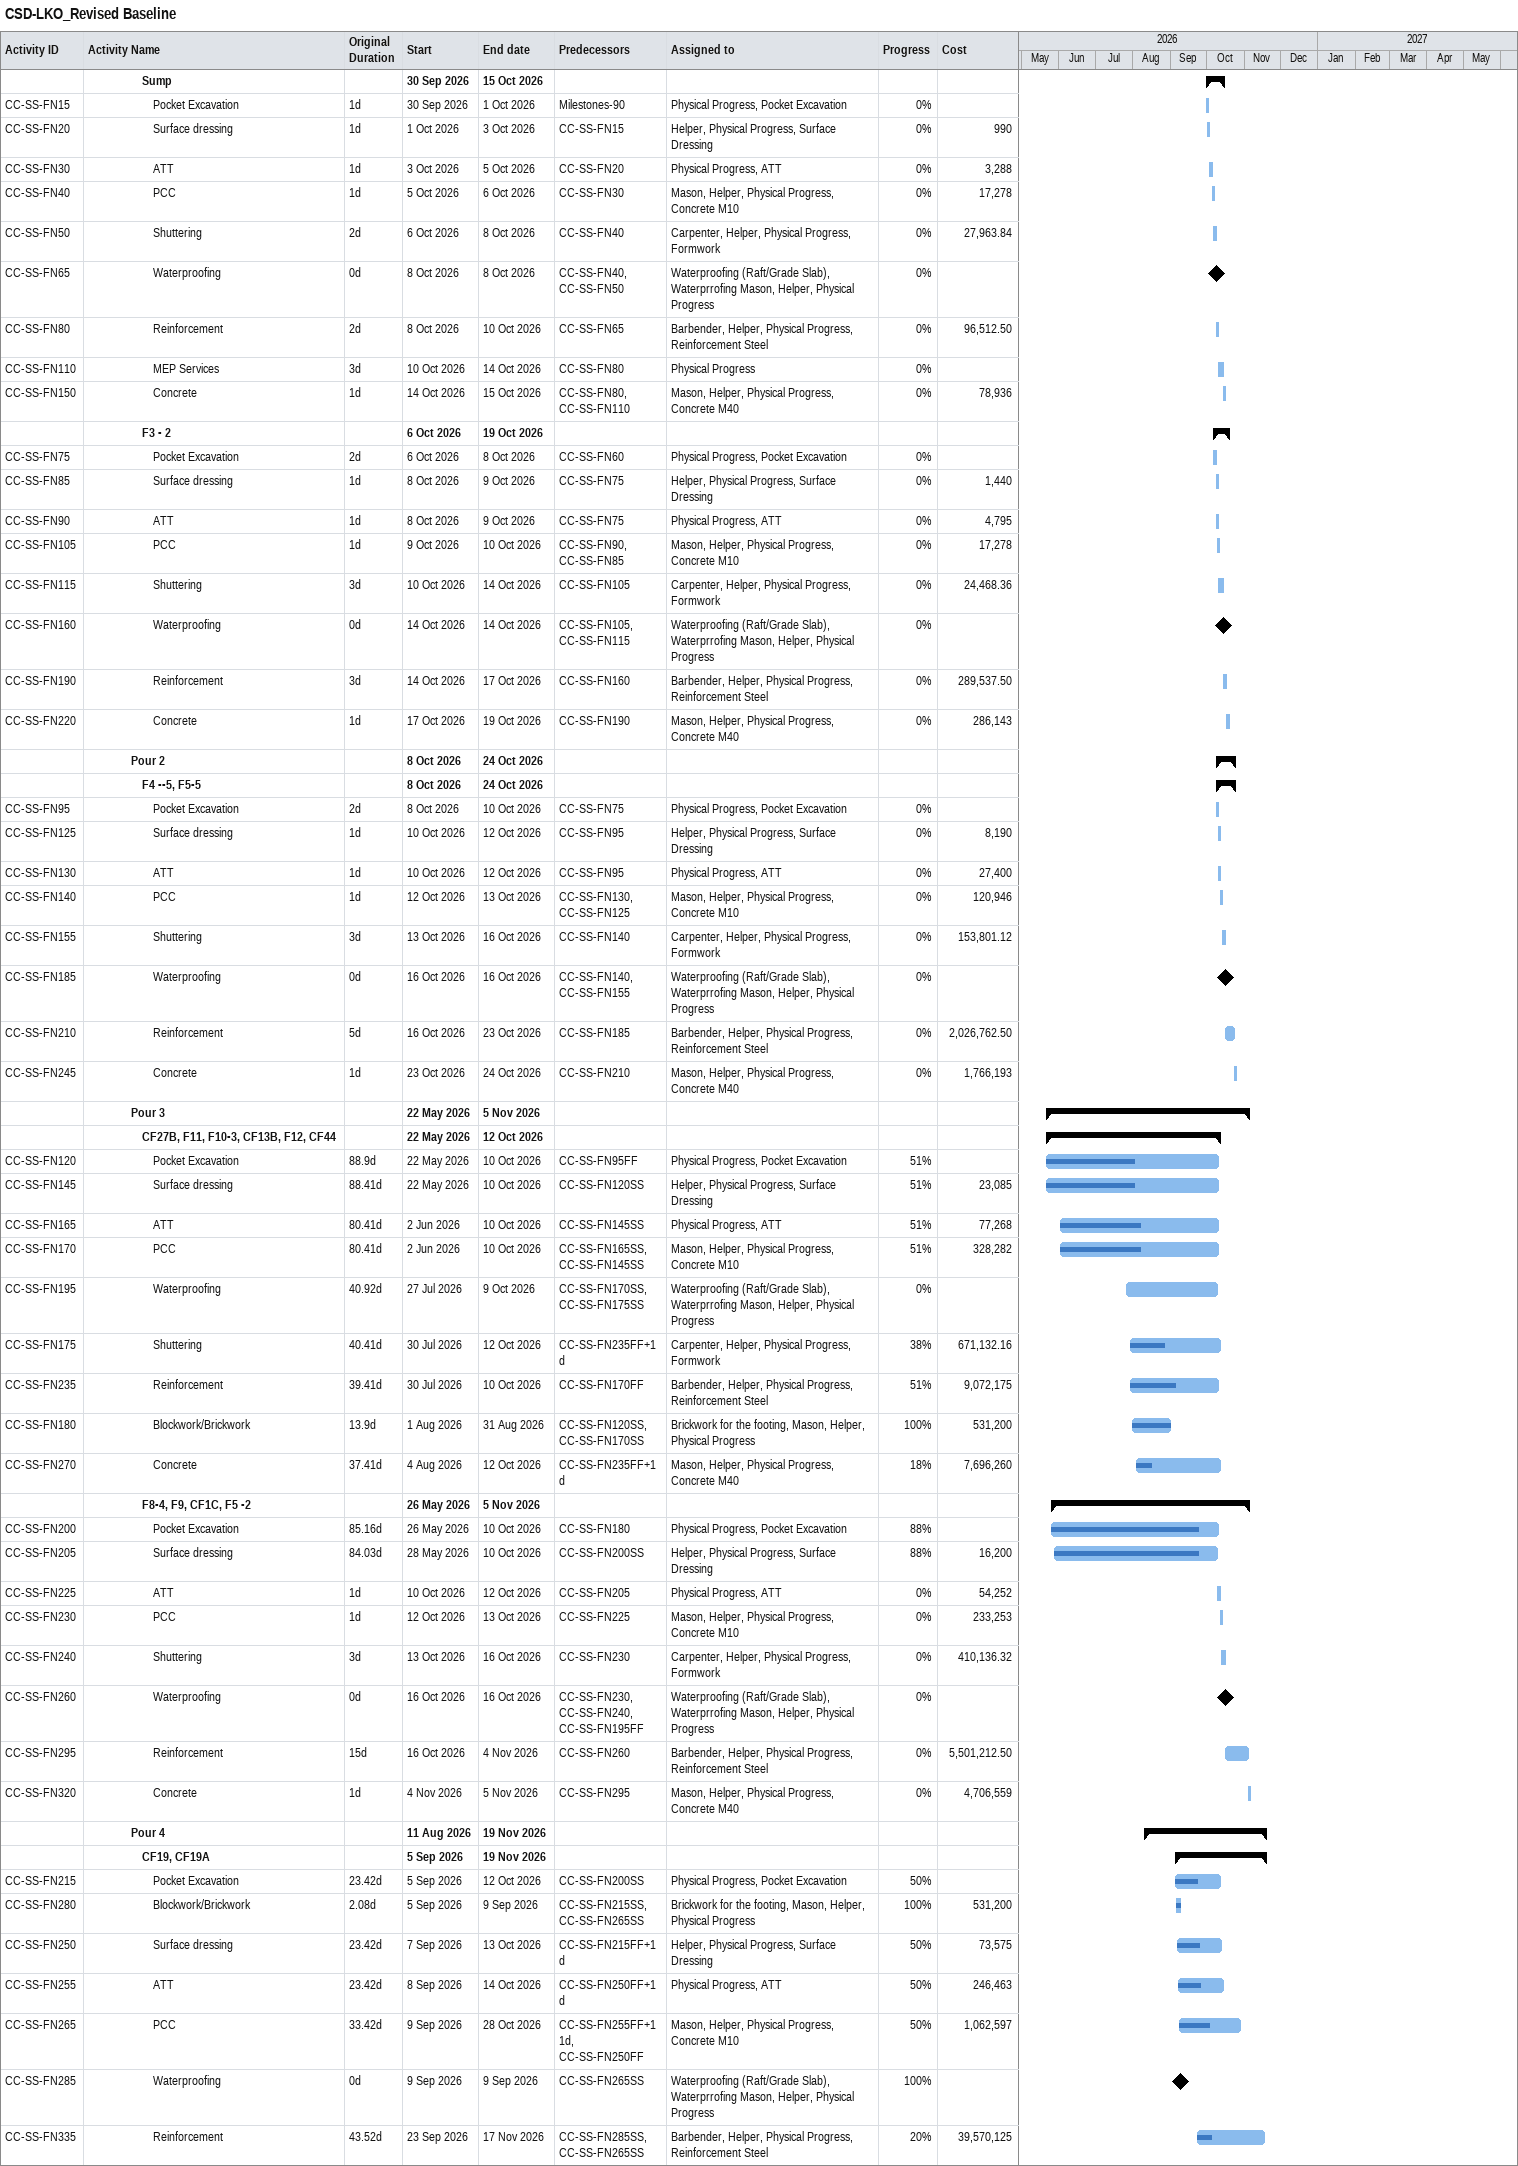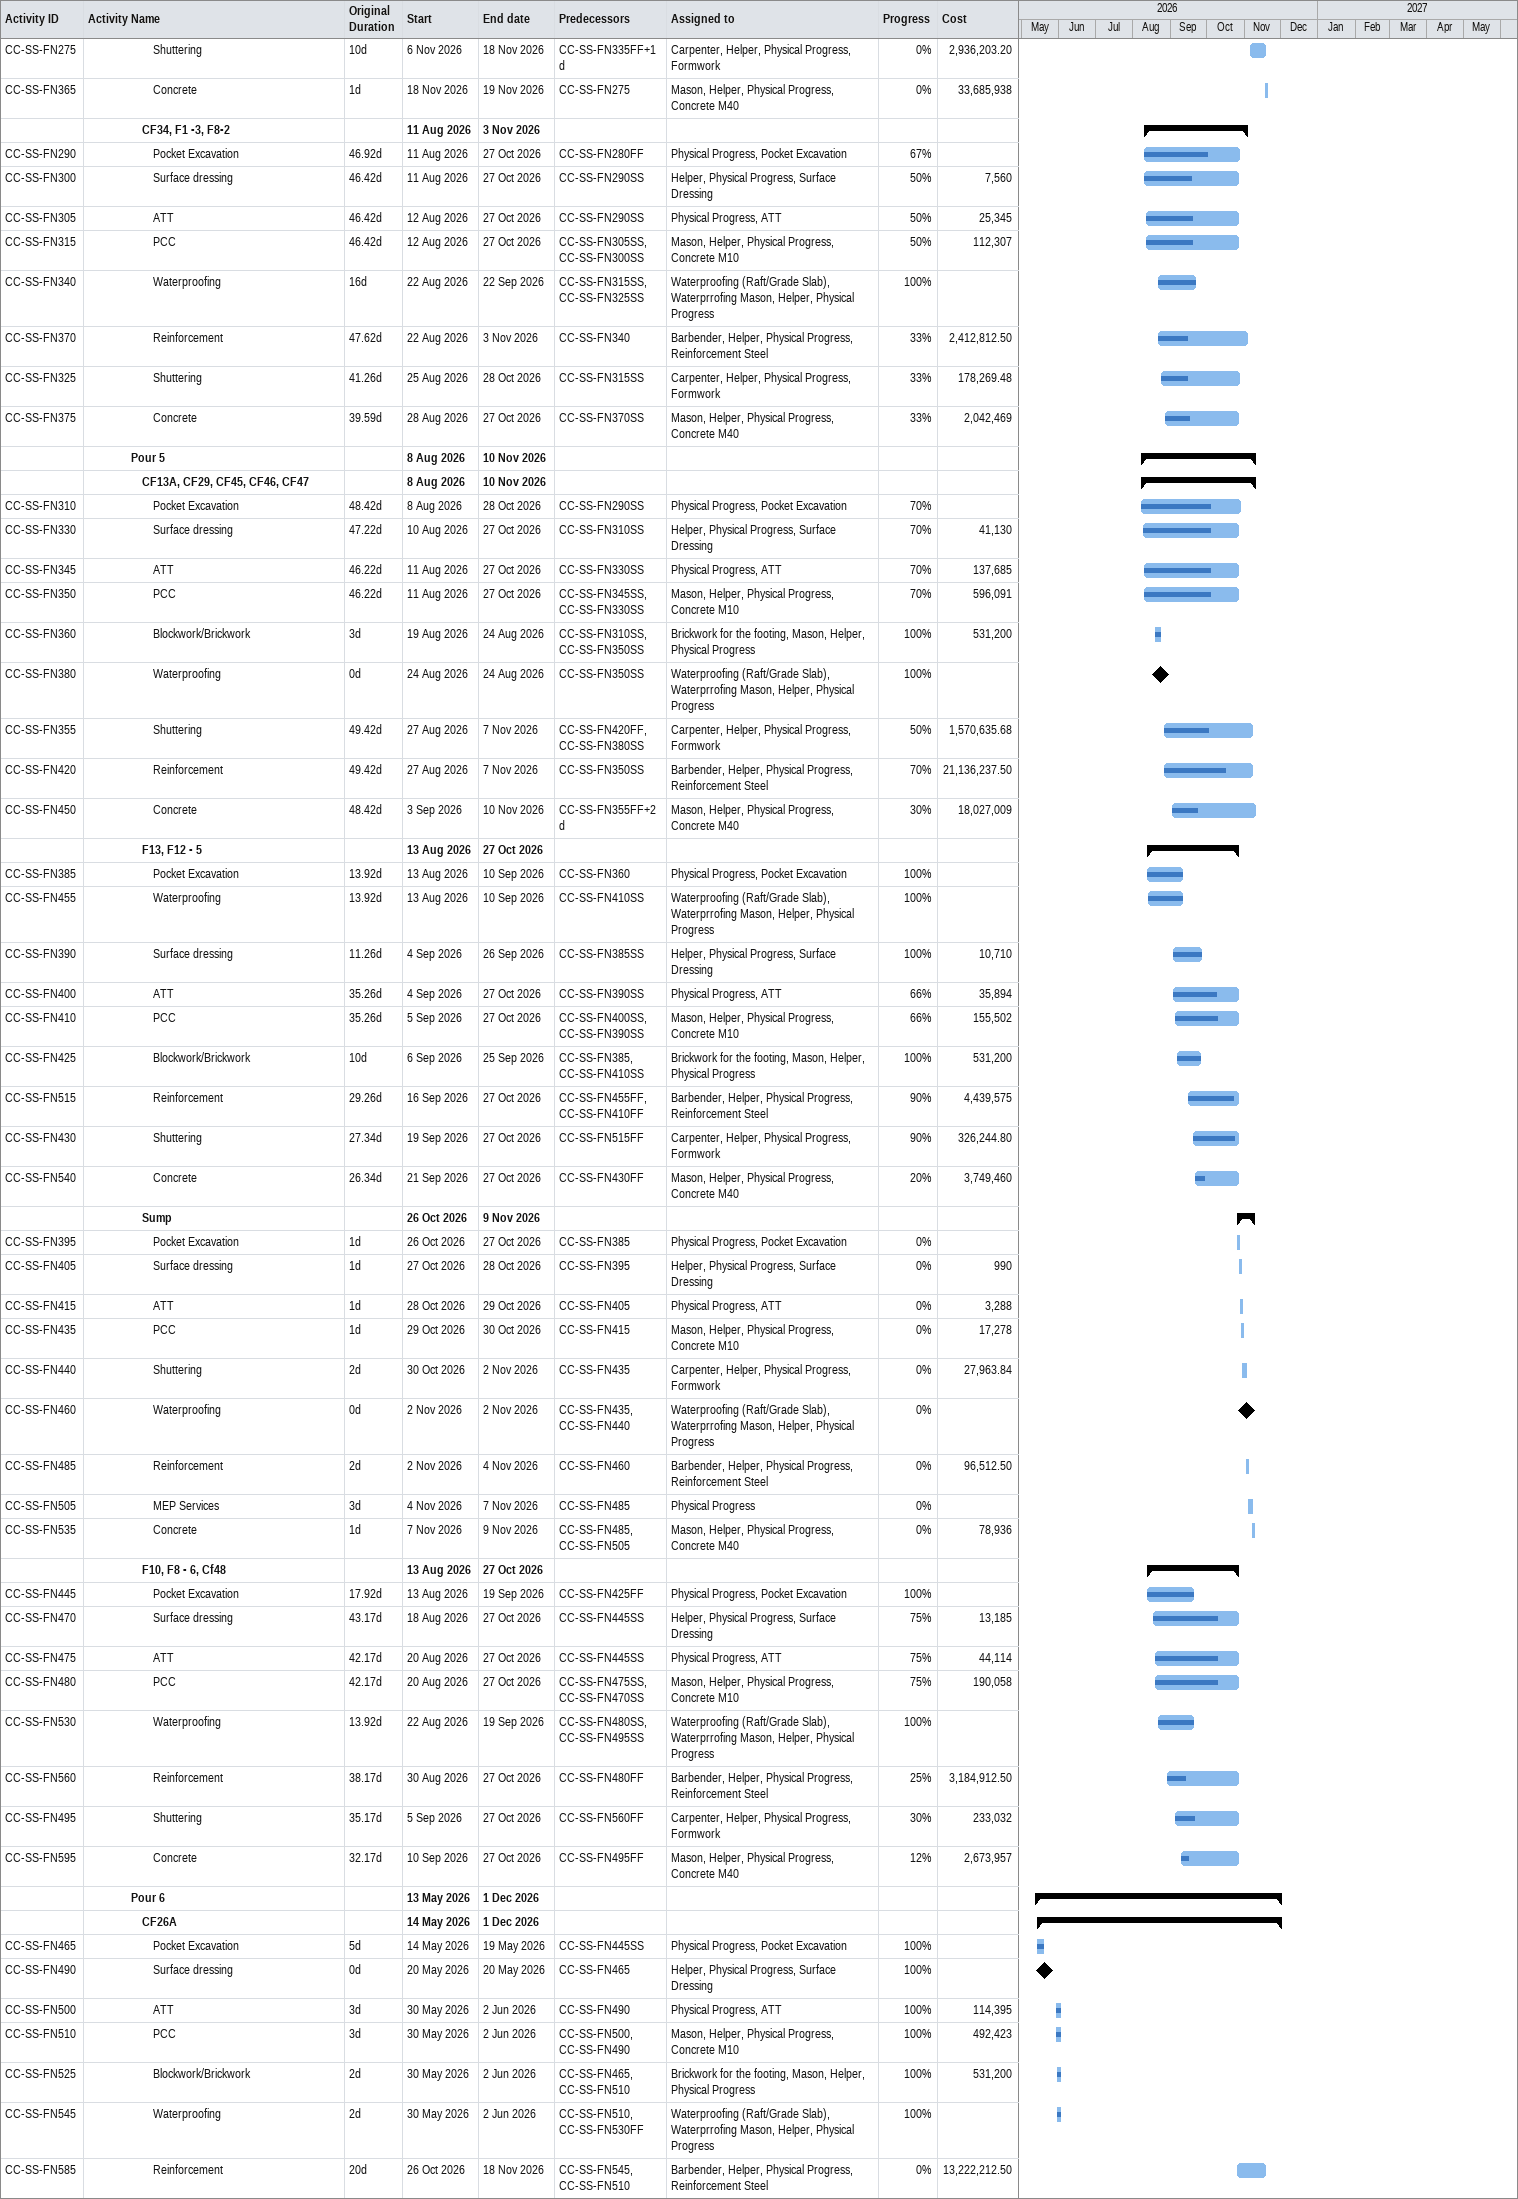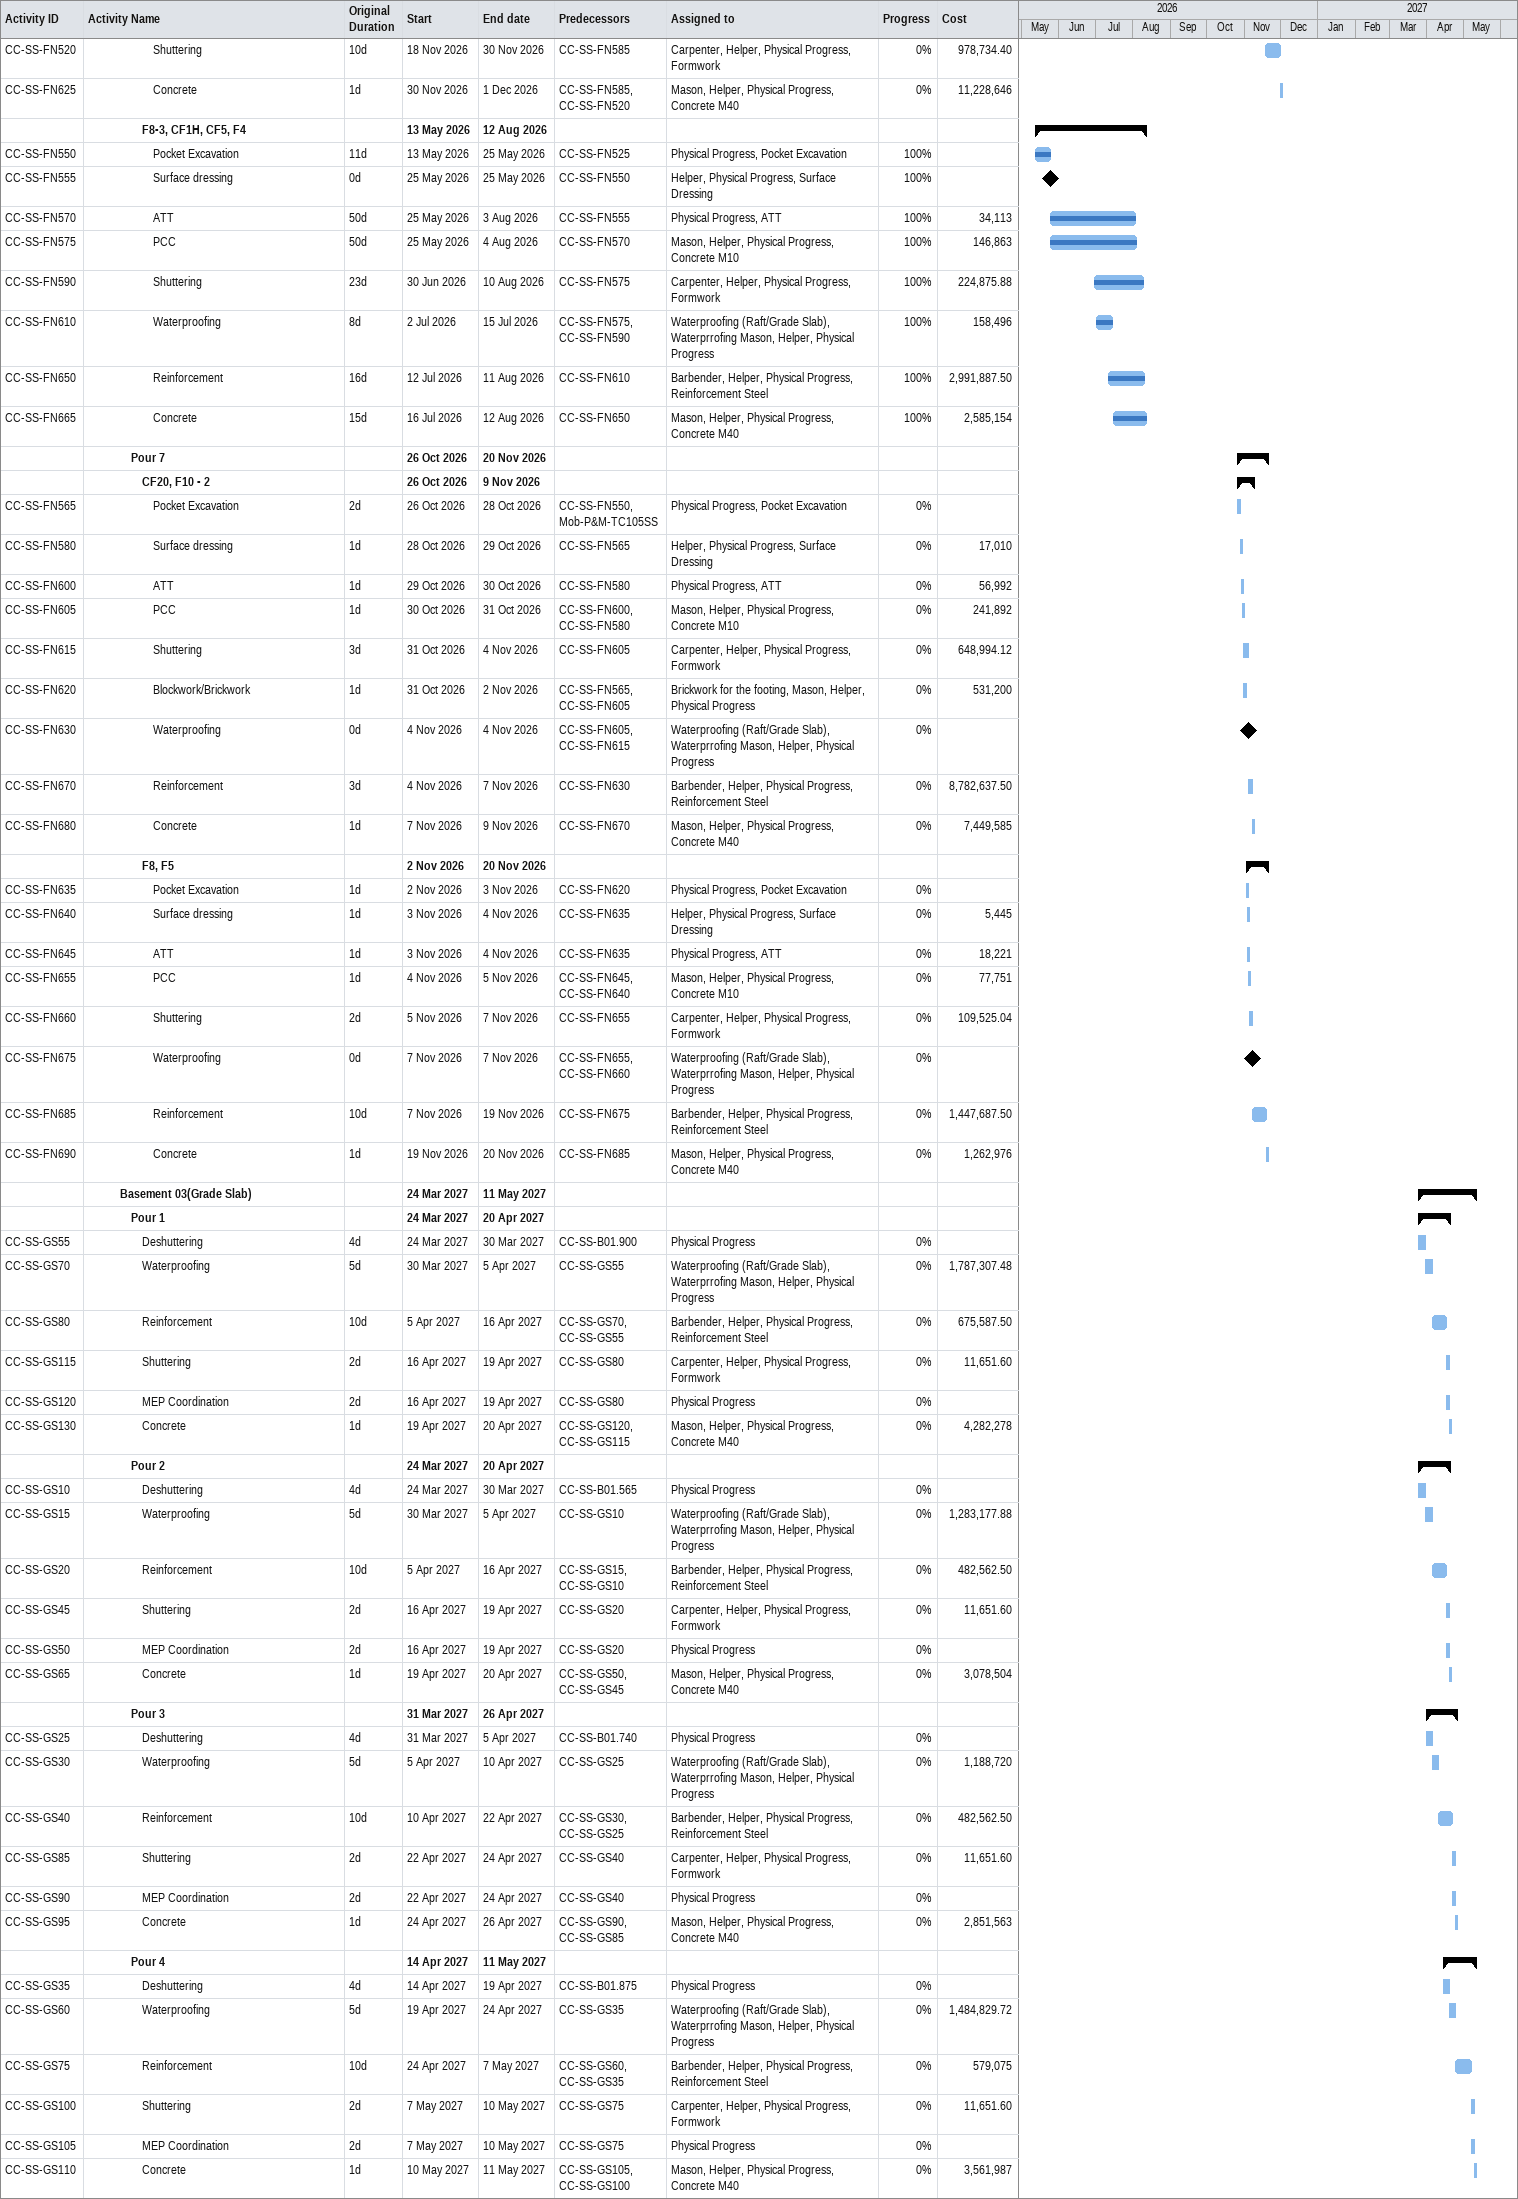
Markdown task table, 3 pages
CSD-LKO_Revised Baseline

| ID | Level | Task | Original duration | Start | Finish | Predecessors | Resources | % complete | Cost |
|---|---|---|---|---|---|---|---|---|---|
|  | 6 | **Sump** |  | 2026-09-30 | 2026-10-15 |  |  |  |  |
| CC-SS-FN15 | 7 | Pocket Excavation | 1d | 2026-09-30 | 2026-10-01 | Milestones-90 | Physical Progress, Pocket Excavation | 0 |  |
| CC-SS-FN20 | 7 | Surface dressing | 1d | 2026-10-01 | 2026-10-03 | CC-SS-FN15 | Helper, Physical Progress, Surface Dressing | 0 | 990 |
| CC-SS-FN30 | 7 | ATT | 1d | 2026-10-03 | 2026-10-05 | CC-SS-FN20 | Physical Progress, ATT | 0 | 3288 |
| CC-SS-FN40 | 7 | PCC | 1d | 2026-10-05 | 2026-10-06 | CC-SS-FN30 | Mason, Helper, Physical Progress, Concrete M10 | 0 | 17278 |
| CC-SS-FN50 | 7 | Shuttering | 2d | 2026-10-06 | 2026-10-08 | CC-SS-FN40 | Carpenter, Helper, Physical Progress, Formwork | 0 | 27963.84 |
| CC-SS-FN65 | 7 | Waterproofing | 0d | 2026-10-08 | 2026-10-08 | CC-SS-FN40, CC-SS-FN50 | Waterproofing (Raft/Grade Slab), Waterprrofing Mason, Helper, Physical Progress | 0 |  |
| CC-SS-FN80 | 7 | Reinforcement | 2d | 2026-10-08 | 2026-10-10 | CC-SS-FN65 | Barbender, Helper, Physical Progress, Reinforcement Steel | 0 | 96512.50 |
| CC-SS-FN110 | 7 | MEP Services | 3d | 2026-10-10 | 2026-10-14 | CC-SS-FN80 | Physical Progress | 0 |  |
| CC-SS-FN150 | 7 | Concrete | 1d | 2026-10-14 | 2026-10-15 | CC-SS-FN80, CC-SS-FN110 | Mason, Helper, Physical Progress, Concrete M40 | 0 | 78936 |
|  | 6 | **F3 - 2** |  | 2026-10-06 | 2026-10-19 |  |  |  |  |
| CC-SS-FN75 | 7 | Pocket Excavation | 2d | 2026-10-06 | 2026-10-08 | CC-SS-FN60 | Physical Progress, Pocket Excavation | 0 |  |
| CC-SS-FN85 | 7 | Surface dressing | 1d | 2026-10-08 | 2026-10-09 | CC-SS-FN75 | Helper, Physical Progress, Surface Dressing | 0 | 1440 |
| CC-SS-FN90 | 7 | ATT | 1d | 2026-10-08 | 2026-10-09 | CC-SS-FN75 | Physical Progress, ATT | 0 | 4795 |
| CC-SS-FN105 | 7 | PCC | 1d | 2026-10-09 | 2026-10-10 | CC-SS-FN90, CC-SS-FN85 | Mason, Helper, Physical Progress, Concrete M10 | 0 | 17278 |
| CC-SS-FN115 | 7 | Shuttering | 3d | 2026-10-10 | 2026-10-14 | CC-SS-FN105 | Carpenter, Helper, Physical Progress, Formwork | 0 | 24468.36 |
| CC-SS-FN160 | 7 | Waterproofing | 0d | 2026-10-14 | 2026-10-14 | CC-SS-FN105, CC-SS-FN115 | Waterproofing (Raft/Grade Slab), Waterprrofing Mason, Helper, Physical Progress | 0 |  |
| CC-SS-FN190 | 7 | Reinforcement | 3d | 2026-10-14 | 2026-10-17 | CC-SS-FN160 | Barbender, Helper, Physical Progress, Reinforcement Steel | 0 | 289537.50 |
| CC-SS-FN220 | 7 | Concrete | 1d | 2026-10-17 | 2026-10-19 | CC-SS-FN190 | Mason, Helper, Physical Progress, Concrete M40 | 0 | 286143 |
|  | 5 | **Pour 2** |  | 2026-10-08 | 2026-10-24 |  |  |  |  |
|  | 6 | **F4 --5, F5-5** |  | 2026-10-08 | 2026-10-24 |  |  |  |  |
| CC-SS-FN95 | 7 | Pocket Excavation | 2d | 2026-10-08 | 2026-10-10 | CC-SS-FN75 | Physical Progress, Pocket Excavation | 0 |  |
| CC-SS-FN125 | 7 | Surface dressing | 1d | 2026-10-10 | 2026-10-12 | CC-SS-FN95 | Helper, Physical Progress, Surface Dressing | 0 | 8190 |
| CC-SS-FN130 | 7 | ATT | 1d | 2026-10-10 | 2026-10-12 | CC-SS-FN95 | Physical Progress, ATT | 0 | 27400 |
| CC-SS-FN140 | 7 | PCC | 1d | 2026-10-12 | 2026-10-13 | CC-SS-FN130, CC-SS-FN125 | Mason, Helper, Physical Progress, Concrete M10 | 0 | 120946 |
| CC-SS-FN155 | 7 | Shuttering | 3d | 2026-10-13 | 2026-10-16 | CC-SS-FN140 | Carpenter, Helper, Physical Progress, Formwork | 0 | 153801.12 |
| CC-SS-FN185 | 7 | Waterproofing | 0d | 2026-10-16 | 2026-10-16 | CC-SS-FN140, CC-SS-FN155 | Waterproofing (Raft/Grade Slab), Waterprrofing Mason, Helper, Physical Progress | 0 |  |
| CC-SS-FN210 | 7 | Reinforcement | 5d | 2026-10-16 | 2026-10-23 | CC-SS-FN185 | Barbender, Helper, Physical Progress, Reinforcement Steel | 0 | 2026762.50 |
| CC-SS-FN245 | 7 | Concrete | 1d | 2026-10-23 | 2026-10-24 | CC-SS-FN210 | Mason, Helper, Physical Progress, Concrete M40 | 0 | 1766193 |
|  | 5 | **Pour 3** |  | 2026-05-22 | 2026-11-05 |  |  |  |  |
|  | 6 | **CF27B, F11, F10-3, CF13B, F12, CF44** |  | 2026-05-22 | 2026-10-12 |  |  |  |  |
| CC-SS-FN120 | 7 | Pocket Excavation | 88.9d | 2026-05-22 | 2026-10-10 | CC-SS-FN95FF | Physical Progress, Pocket Excavation | 51 |  |
| CC-SS-FN145 | 7 | Surface dressing | 88.41d | 2026-05-22 | 2026-10-10 | CC-SS-FN120SS | Helper, Physical Progress, Surface Dressing | 51 | 23085 |
| CC-SS-FN165 | 7 | ATT | 80.41d | 2026-06-02 | 2026-10-10 | CC-SS-FN145SS | Physical Progress, ATT | 51 | 77268 |
| CC-SS-FN170 | 7 | PCC | 80.41d | 2026-06-02 | 2026-10-10 | CC-SS-FN165SS, CC-SS-FN145SS | Mason, Helper, Physical Progress, Concrete M10 | 51 | 328282 |
| CC-SS-FN195 | 7 | Waterproofing | 40.92d | 2026-07-27 | 2026-10-09 | CC-SS-FN170SS, CC-SS-FN175SS | Waterproofing (Raft/Grade Slab), Waterprrofing Mason, Helper, Physical Progress | 0 |  |
| CC-SS-FN175 | 7 | Shuttering | 40.41d | 2026-07-30 | 2026-10-12 | CC-SS-FN235FF+1d | Carpenter, Helper, Physical Progress, Formwork | 38 | 671132.16 |
| CC-SS-FN235 | 7 | Reinforcement | 39.41d | 2026-07-30 | 2026-10-10 | CC-SS-FN170FF | Barbender, Helper, Physical Progress, Reinforcement Steel | 51 | 9072175 |
| CC-SS-FN180 | 7 | Blockwork/Brickwork | 13.9d | 2026-08-01 | 2026-08-31 | CC-SS-FN120SS, CC-SS-FN170SS | Brickwork for the footing, Mason, Helper, Physical Progress | 100 | 531200 |
| CC-SS-FN270 | 7 | Concrete | 37.41d | 2026-08-04 | 2026-10-12 | CC-SS-FN235FF+1d | Mason, Helper, Physical Progress, Concrete M40 | 18 | 7696260 |
|  | 6 | **F8-4, F9, CF1C, F5 -2** |  | 2026-05-26 | 2026-11-05 |  |  |  |  |
| CC-SS-FN200 | 7 | Pocket Excavation | 85.16d | 2026-05-26 | 2026-10-10 | CC-SS-FN180 | Physical Progress, Pocket Excavation | 88 |  |
| CC-SS-FN205 | 7 | Surface dressing | 84.03d | 2026-05-28 | 2026-10-10 | CC-SS-FN200SS | Helper, Physical Progress, Surface Dressing | 88 | 16200 |
| CC-SS-FN225 | 7 | ATT | 1d | 2026-10-10 | 2026-10-12 | CC-SS-FN205 | Physical Progress, ATT | 0 | 54252 |
| CC-SS-FN230 | 7 | PCC | 1d | 2026-10-12 | 2026-10-13 | CC-SS-FN225 | Mason, Helper, Physical Progress, Concrete M10 | 0 | 233253 |
| CC-SS-FN240 | 7 | Shuttering | 3d | 2026-10-13 | 2026-10-16 | CC-SS-FN230 | Carpenter, Helper, Physical Progress, Formwork | 0 | 410136.32 |
| CC-SS-FN260 | 7 | Waterproofing | 0d | 2026-10-16 | 2026-10-16 | CC-SS-FN230, CC-SS-FN240, CC-SS-FN195FF | Waterproofing (Raft/Grade Slab), Waterprrofing Mason, Helper, Physical Progress | 0 |  |
| CC-SS-FN295 | 7 | Reinforcement | 15d | 2026-10-16 | 2026-11-04 | CC-SS-FN260 | Barbender, Helper, Physical Progress, Reinforcement Steel | 0 | 5501212.50 |
| CC-SS-FN320 | 7 | Concrete | 1d | 2026-11-04 | 2026-11-05 | CC-SS-FN295 | Mason, Helper, Physical Progress, Concrete M40 | 0 | 4706559 |
|  | 5 | **Pour 4** |  | 2026-08-11 | 2026-11-19 |  |  |  |  |
|  | 6 | **CF19, CF19A** |  | 2026-09-05 | 2026-11-19 |  |  |  |  |
| CC-SS-FN215 | 7 | Pocket Excavation | 23.42d | 2026-09-05 | 2026-10-12 | CC-SS-FN200SS | Physical Progress, Pocket Excavation | 50 |  |
| CC-SS-FN280 | 7 | Blockwork/Brickwork | 2.08d | 2026-09-05 | 2026-09-09 | CC-SS-FN215SS, CC-SS-FN265SS | Brickwork for the footing, Mason, Helper, Physical Progress | 100 | 531200 |
| CC-SS-FN250 | 7 | Surface dressing | 23.42d | 2026-09-07 | 2026-10-13 | CC-SS-FN215FF+1d | Helper, Physical Progress, Surface Dressing | 50 | 73575 |
| CC-SS-FN255 | 7 | ATT | 23.42d | 2026-09-08 | 2026-10-14 | CC-SS-FN250FF+1d | Physical Progress, ATT | 50 | 246463 |
| CC-SS-FN265 | 7 | PCC | 33.42d | 2026-09-09 | 2026-10-28 | CC-SS-FN255FF+11d, CC-SS-FN250FF | Mason, Helper, Physical Progress, Concrete M10 | 50 | 1062597 |
| CC-SS-FN285 | 7 | Waterproofing | 0d | 2026-09-09 | 2026-09-09 | CC-SS-FN265SS | Waterproofing (Raft/Grade Slab), Waterprrofing Mason, Helper, Physical Progress | 100 |  |
| CC-SS-FN335 | 7 | Reinforcement | 43.52d | 2026-09-23 | 2026-11-17 | CC-SS-FN285SS, CC-SS-FN265SS | Barbender, Helper, Physical Progress, Reinforcement Steel | 20 | 39570125 |
| CC-SS-FN275 | 7 | Shuttering | 10d | 2026-11-06 | 2026-11-18 | CC-SS-FN335FF+1d | Carpenter, Helper, Physical Progress, Formwork | 0 | 2936203.20 |
| CC-SS-FN365 | 7 | Concrete | 1d | 2026-11-18 | 2026-11-19 | CC-SS-FN275 | Mason, Helper, Physical Progress, Concrete M40 | 0 | 33685938 |
|  | 6 | **CF34, F1 -3, F8-2** |  | 2026-08-11 | 2026-11-03 |  |  |  |  |
| CC-SS-FN290 | 7 | Pocket Excavation | 46.92d | 2026-08-11 | 2026-10-27 | CC-SS-FN280FF | Physical Progress, Pocket Excavation | 67 |  |
| CC-SS-FN300 | 7 | Surface dressing | 46.42d | 2026-08-11 | 2026-10-27 | CC-SS-FN290SS | Helper, Physical Progress, Surface Dressing | 50 | 7560 |
| CC-SS-FN305 | 7 | ATT | 46.42d | 2026-08-12 | 2026-10-27 | CC-SS-FN290SS | Physical Progress, ATT | 50 | 25345 |
| CC-SS-FN315 | 7 | PCC | 46.42d | 2026-08-12 | 2026-10-27 | CC-SS-FN305SS, CC-SS-FN300SS | Mason, Helper, Physical Progress, Concrete M10 | 50 | 112307 |
| CC-SS-FN340 | 7 | Waterproofing | 16d | 2026-08-22 | 2026-09-22 | CC-SS-FN315SS, CC-SS-FN325SS | Waterproofing (Raft/Grade Slab), Waterprrofing Mason, Helper, Physical Progress | 100 |  |
| CC-SS-FN370 | 7 | Reinforcement | 47.62d | 2026-08-22 | 2026-11-03 | CC-SS-FN340 | Barbender, Helper, Physical Progress, Reinforcement Steel | 33 | 2412812.50 |
| CC-SS-FN325 | 7 | Shuttering | 41.26d | 2026-08-25 | 2026-10-28 | CC-SS-FN315SS | Carpenter, Helper, Physical Progress, Formwork | 33 | 178269.48 |
| CC-SS-FN375 | 7 | Concrete | 39.59d | 2026-08-28 | 2026-10-27 | CC-SS-FN370SS | Mason, Helper, Physical Progress, Concrete M40 | 33 | 2042469 |
|  | 5 | **Pour 5** |  | 2026-08-08 | 2026-11-10 |  |  |  |  |
|  | 6 | **CF13A, CF29, CF45, CF46, CF47** |  | 2026-08-08 | 2026-11-10 |  |  |  |  |
| CC-SS-FN310 | 7 | Pocket Excavation | 48.42d | 2026-08-08 | 2026-10-28 | CC-SS-FN290SS | Physical Progress, Pocket Excavation | 70 |  |
| CC-SS-FN330 | 7 | Surface dressing | 47.22d | 2026-08-10 | 2026-10-27 | CC-SS-FN310SS | Helper, Physical Progress, Surface Dressing | 70 | 41130 |
| CC-SS-FN345 | 7 | ATT | 46.22d | 2026-08-11 | 2026-10-27 | CC-SS-FN330SS | Physical Progress, ATT | 70 | 137685 |
| CC-SS-FN350 | 7 | PCC | 46.22d | 2026-08-11 | 2026-10-27 | CC-SS-FN345SS, CC-SS-FN330SS | Mason, Helper, Physical Progress, Concrete M10 | 70 | 596091 |
| CC-SS-FN360 | 7 | Blockwork/Brickwork | 3d | 2026-08-19 | 2026-08-24 | CC-SS-FN310SS, CC-SS-FN350SS | Brickwork for the footing, Mason, Helper, Physical Progress | 100 | 531200 |
| CC-SS-FN380 | 7 | Waterproofing | 0d | 2026-08-24 | 2026-08-24 | CC-SS-FN350SS | Waterproofing (Raft/Grade Slab), Waterprrofing Mason, Helper, Physical Progress | 100 |  |
| CC-SS-FN355 | 7 | Shuttering | 49.42d | 2026-08-27 | 2026-11-07 | CC-SS-FN420FF, CC-SS-FN380SS | Carpenter, Helper, Physical Progress, Formwork | 50 | 1570635.68 |
| CC-SS-FN420 | 7 | Reinforcement | 49.42d | 2026-08-27 | 2026-11-07 | CC-SS-FN350SS | Barbender, Helper, Physical Progress, Reinforcement Steel | 70 | 21136237.50 |
| CC-SS-FN450 | 7 | Concrete | 48.42d | 2026-09-03 | 2026-11-10 | CC-SS-FN355FF+2d | Mason, Helper, Physical Progress, Concrete M40 | 30 | 18027009 |
|  | 6 | **F13, F12 - 5** |  | 2026-08-13 | 2026-10-27 |  |  |  |  |
| CC-SS-FN385 | 7 | Pocket Excavation | 13.92d | 2026-08-13 | 2026-09-10 | CC-SS-FN360 | Physical Progress, Pocket Excavation | 100 |  |
| CC-SS-FN455 | 7 | Waterproofing | 13.92d | 2026-08-13 | 2026-09-10 | CC-SS-FN410SS | Waterproofing (Raft/Grade Slab), Waterprrofing Mason, Helper, Physical Progress | 100 |  |
| CC-SS-FN390 | 7 | Surface dressing | 11.26d | 2026-09-04 | 2026-09-26 | CC-SS-FN385SS | Helper, Physical Progress, Surface Dressing | 100 | 10710 |
| CC-SS-FN400 | 7 | ATT | 35.26d | 2026-09-04 | 2026-10-27 | CC-SS-FN390SS | Physical Progress, ATT | 66 | 35894 |
| CC-SS-FN410 | 7 | PCC | 35.26d | 2026-09-05 | 2026-10-27 | CC-SS-FN400SS, CC-SS-FN390SS | Mason, Helper, Physical Progress, Concrete M10 | 66 | 155502 |
| CC-SS-FN425 | 7 | Blockwork/Brickwork | 10d | 2026-09-06 | 2026-09-25 | CC-SS-FN385, CC-SS-FN410SS | Brickwork for the footing, Mason, Helper, Physical Progress | 100 | 531200 |
| CC-SS-FN515 | 7 | Reinforcement | 29.26d | 2026-09-16 | 2026-10-27 | CC-SS-FN455FF, CC-SS-FN410FF | Barbender, Helper, Physical Progress, Reinforcement Steel | 90 | 4439575 |
| CC-SS-FN430 | 7 | Shuttering | 27.34d | 2026-09-19 | 2026-10-27 | CC-SS-FN515FF | Carpenter, Helper, Physical Progress, Formwork | 90 | 326244.80 |
| CC-SS-FN540 | 7 | Concrete | 26.34d | 2026-09-21 | 2026-10-27 | CC-SS-FN430FF | Mason, Helper, Physical Progress, Concrete M40 | 20 | 3749460 |
|  | 6 | **Sump** |  | 2026-10-26 | 2026-11-09 |  |  |  |  |
| CC-SS-FN395 | 7 | Pocket Excavation | 1d | 2026-10-26 | 2026-10-27 | CC-SS-FN385 | Physical Progress, Pocket Excavation | 0 |  |
| CC-SS-FN405 | 7 | Surface dressing | 1d | 2026-10-27 | 2026-10-28 | CC-SS-FN395 | Helper, Physical Progress, Surface Dressing | 0 | 990 |
| CC-SS-FN415 | 7 | ATT | 1d | 2026-10-28 | 2026-10-29 | CC-SS-FN405 | Physical Progress, ATT | 0 | 3288 |
| CC-SS-FN435 | 7 | PCC | 1d | 2026-10-29 | 2026-10-30 | CC-SS-FN415 | Mason, Helper, Physical Progress, Concrete M10 | 0 | 17278 |
| CC-SS-FN440 | 7 | Shuttering | 2d | 2026-10-30 | 2026-11-02 | CC-SS-FN435 | Carpenter, Helper, Physical Progress, Formwork | 0 | 27963.84 |
| CC-SS-FN460 | 7 | Waterproofing | 0d | 2026-11-02 | 2026-11-02 | CC-SS-FN435, CC-SS-FN440 | Waterproofing (Raft/Grade Slab), Waterprrofing Mason, Helper, Physical Progress | 0 |  |
| CC-SS-FN485 | 7 | Reinforcement | 2d | 2026-11-02 | 2026-11-04 | CC-SS-FN460 | Barbender, Helper, Physical Progress, Reinforcement Steel | 0 | 96512.50 |
| CC-SS-FN505 | 7 | MEP Services | 3d | 2026-11-04 | 2026-11-07 | CC-SS-FN485 | Physical Progress | 0 |  |
| CC-SS-FN535 | 7 | Concrete | 1d | 2026-11-07 | 2026-11-09 | CC-SS-FN485, CC-SS-FN505 | Mason, Helper, Physical Progress, Concrete M40 | 0 | 78936 |
|  | 6 | **F10, F8 - 6, Cf48** |  | 2026-08-13 | 2026-10-27 |  |  |  |  |
| CC-SS-FN445 | 7 | Pocket Excavation | 17.92d | 2026-08-13 | 2026-09-19 | CC-SS-FN425FF | Physical Progress, Pocket Excavation | 100 |  |
| CC-SS-FN470 | 7 | Surface dressing | 43.17d | 2026-08-18 | 2026-10-27 | CC-SS-FN445SS | Helper, Physical Progress, Surface Dressing | 75 | 13185 |
| CC-SS-FN475 | 7 | ATT | 42.17d | 2026-08-20 | 2026-10-27 | CC-SS-FN445SS | Physical Progress, ATT | 75 | 44114 |
| CC-SS-FN480 | 7 | PCC | 42.17d | 2026-08-20 | 2026-10-27 | CC-SS-FN475SS, CC-SS-FN470SS | Mason, Helper, Physical Progress, Concrete M10 | 75 | 190058 |
| CC-SS-FN530 | 7 | Waterproofing | 13.92d | 2026-08-22 | 2026-09-19 | CC-SS-FN480SS, CC-SS-FN495SS | Waterproofing (Raft/Grade Slab), Waterprrofing Mason, Helper, Physical Progress | 100 |  |
| CC-SS-FN560 | 7 | Reinforcement | 38.17d | 2026-08-30 | 2026-10-27 | CC-SS-FN480FF | Barbender, Helper, Physical Progress, Reinforcement Steel | 25 | 3184912.50 |
| CC-SS-FN495 | 7 | Shuttering | 35.17d | 2026-09-05 | 2026-10-27 | CC-SS-FN560FF | Carpenter, Helper, Physical Progress, Formwork | 30 | 233032 |
| CC-SS-FN595 | 7 | Concrete | 32.17d | 2026-09-10 | 2026-10-27 | CC-SS-FN495FF | Mason, Helper, Physical Progress, Concrete M40 | 12 | 2673957 |
|  | 5 | **Pour 6** |  | 2026-05-13 | 2026-12-01 |  |  |  |  |
|  | 6 | **CF26A** |  | 2026-05-14 | 2026-12-01 |  |  |  |  |
| CC-SS-FN465 | 7 | Pocket Excavation | 5d | 2026-05-14 | 2026-05-19 | CC-SS-FN445SS | Physical Progress, Pocket Excavation | 100 |  |
| CC-SS-FN490 | 7 | Surface dressing | 0d | 2026-05-20 | 2026-05-20 | CC-SS-FN465 | Helper, Physical Progress, Surface Dressing | 100 |  |
| CC-SS-FN500 | 7 | ATT | 3d | 2026-05-30 | 2026-06-02 | CC-SS-FN490 | Physical Progress, ATT | 100 | 114395 |
| CC-SS-FN510 | 7 | PCC | 3d | 2026-05-30 | 2026-06-02 | CC-SS-FN500, CC-SS-FN490 | Mason, Helper, Physical Progress, Concrete M10 | 100 | 492423 |
| CC-SS-FN525 | 7 | Blockwork/Brickwork | 2d | 2026-05-30 | 2026-06-02 | CC-SS-FN465, CC-SS-FN510 | Brickwork for the footing, Mason, Helper, Physical Progress | 100 | 531200 |
| CC-SS-FN545 | 7 | Waterproofing | 2d | 2026-05-30 | 2026-06-02 | CC-SS-FN510, CC-SS-FN530FF | Waterproofing (Raft/Grade Slab), Waterprrofing Mason, Helper, Physical Progress | 100 |  |
| CC-SS-FN585 | 7 | Reinforcement | 20d | 2026-10-26 | 2026-11-18 | CC-SS-FN545, CC-SS-FN510 | Barbender, Helper, Physical Progress, Reinforcement Steel | 0 | 13222212.50 |
| CC-SS-FN520 | 7 | Shuttering | 10d | 2026-11-18 | 2026-11-30 | CC-SS-FN585 | Carpenter, Helper, Physical Progress, Formwork | 0 | 978734.40 |
| CC-SS-FN625 | 7 | Concrete | 1d | 2026-11-30 | 2026-12-01 | CC-SS-FN585, CC-SS-FN520 | Mason, Helper, Physical Progress, Concrete M40 | 0 | 11228646 |
|  | 6 | **F8-3, CF1H, CF5, F4** |  | 2026-05-13 | 2026-08-12 |  |  |  |  |
| CC-SS-FN550 | 7 | Pocket Excavation | 11d | 2026-05-13 | 2026-05-25 | CC-SS-FN525 | Physical Progress, Pocket Excavation | 100 |  |
| CC-SS-FN555 | 7 | Surface dressing | 0d | 2026-05-25 | 2026-05-25 | CC-SS-FN550 | Helper, Physical Progress, Surface Dressing | 100 |  |
| CC-SS-FN570 | 7 | ATT | 50d | 2026-05-25 | 2026-08-03 | CC-SS-FN555 | Physical Progress, ATT | 100 | 34113 |
| CC-SS-FN575 | 7 | PCC | 50d | 2026-05-25 | 2026-08-04 | CC-SS-FN570 | Mason, Helper, Physical Progress, Concrete M10 | 100 | 146863 |
| CC-SS-FN590 | 7 | Shuttering | 23d | 2026-06-30 | 2026-08-10 | CC-SS-FN575 | Carpenter, Helper, Physical Progress, Formwork | 100 | 224875.88 |
| CC-SS-FN610 | 7 | Waterproofing | 8d | 2026-07-02 | 2026-07-15 | CC-SS-FN575, CC-SS-FN590 | Waterproofing (Raft/Grade Slab), Waterprrofing Mason, Helper, Physical Progress | 100 | 158496 |
| CC-SS-FN650 | 7 | Reinforcement | 16d | 2026-07-12 | 2026-08-11 | CC-SS-FN610 | Barbender, Helper, Physical Progress, Reinforcement Steel | 100 | 2991887.50 |
| CC-SS-FN665 | 7 | Concrete | 15d | 2026-07-16 | 2026-08-12 | CC-SS-FN650 | Mason, Helper, Physical Progress, Concrete M40 | 100 | 2585154 |
|  | 5 | **Pour 7** |  | 2026-10-26 | 2026-11-20 |  |  |  |  |
|  | 6 | **CF20, F10 - 2** |  | 2026-10-26 | 2026-11-09 |  |  |  |  |
| CC-SS-FN565 | 7 | Pocket Excavation | 2d | 2026-10-26 | 2026-10-28 | CC-SS-FN550, Mob-P&M-TC105SS | Physical Progress, Pocket Excavation | 0 |  |
| CC-SS-FN580 | 7 | Surface dressing | 1d | 2026-10-28 | 2026-10-29 | CC-SS-FN565 | Helper, Physical Progress, Surface Dressing | 0 | 17010 |
| CC-SS-FN600 | 7 | ATT | 1d | 2026-10-29 | 2026-10-30 | CC-SS-FN580 | Physical Progress, ATT | 0 | 56992 |
| CC-SS-FN605 | 7 | PCC | 1d | 2026-10-30 | 2026-10-31 | CC-SS-FN600, CC-SS-FN580 | Mason, Helper, Physical Progress, Concrete M10 | 0 | 241892 |
| CC-SS-FN615 | 7 | Shuttering | 3d | 2026-10-31 | 2026-11-04 | CC-SS-FN605 | Carpenter, Helper, Physical Progress, Formwork | 0 | 648994.12 |
| CC-SS-FN620 | 7 | Blockwork/Brickwork | 1d | 2026-10-31 | 2026-11-02 | CC-SS-FN565, CC-SS-FN605 | Brickwork for the footing, Mason, Helper, Physical Progress | 0 | 531200 |
| CC-SS-FN630 | 7 | Waterproofing | 0d | 2026-11-04 | 2026-11-04 | CC-SS-FN605, CC-SS-FN615 | Waterproofing (Raft/Grade Slab), Waterprrofing Mason, Helper, Physical Progress | 0 |  |
| CC-SS-FN670 | 7 | Reinforcement | 3d | 2026-11-04 | 2026-11-07 | CC-SS-FN630 | Barbender, Helper, Physical Progress, Reinforcement Steel | 0 | 8782637.50 |
| CC-SS-FN680 | 7 | Concrete | 1d | 2026-11-07 | 2026-11-09 | CC-SS-FN670 | Mason, Helper, Physical Progress, Concrete M40 | 0 | 7449585 |
|  | 6 | **F8, F5** |  | 2026-11-02 | 2026-11-20 |  |  |  |  |
| CC-SS-FN635 | 7 | Pocket Excavation | 1d | 2026-11-02 | 2026-11-03 | CC-SS-FN620 | Physical Progress, Pocket Excavation | 0 |  |
| CC-SS-FN640 | 7 | Surface dressing | 1d | 2026-11-03 | 2026-11-04 | CC-SS-FN635 | Helper, Physical Progress, Surface Dressing | 0 | 5445 |
| CC-SS-FN645 | 7 | ATT | 1d | 2026-11-03 | 2026-11-04 | CC-SS-FN635 | Physical Progress, ATT | 0 | 18221 |
| CC-SS-FN655 | 7 | PCC | 1d | 2026-11-04 | 2026-11-05 | CC-SS-FN645, CC-SS-FN640 | Mason, Helper, Physical Progress, Concrete M10 | 0 | 77751 |
| CC-SS-FN660 | 7 | Shuttering | 2d | 2026-11-05 | 2026-11-07 | CC-SS-FN655 | Carpenter, Helper, Physical Progress, Formwork | 0 | 109525.04 |
| CC-SS-FN675 | 7 | Waterproofing | 0d | 2026-11-07 | 2026-11-07 | CC-SS-FN655, CC-SS-FN660 | Waterproofing (Raft/Grade Slab), Waterprrofing Mason, Helper, Physical Progress | 0 |  |
| CC-SS-FN685 | 7 | Reinforcement | 10d | 2026-11-07 | 2026-11-19 | CC-SS-FN675 | Barbender, Helper, Physical Progress, Reinforcement Steel | 0 | 1447687.50 |
| CC-SS-FN690 | 7 | Concrete | 1d | 2026-11-19 | 2026-11-20 | CC-SS-FN685 | Mason, Helper, Physical Progress, Concrete M40 | 0 | 1262976 |
|  | 4 | **Basement 03(Grade Slab)** |  | 2027-03-24 | 2027-05-11 |  |  |  |  |
|  | 5 | **Pour 1** |  | 2027-03-24 | 2027-04-20 |  |  |  |  |
| CC-SS-GS55 | 6 | Deshuttering | 4d | 2027-03-24 | 2027-03-30 | CC-SS-B01.900 | Physical Progress | 0 |  |
| CC-SS-GS70 | 6 | Waterproofing | 5d | 2027-03-30 | 2027-04-05 | CC-SS-GS55 | Waterproofing (Raft/Grade Slab), Waterprrofing Mason, Helper, Physical Progress | 0 | 1787307.48 |
| CC-SS-GS80 | 6 | Reinforcement | 10d | 2027-04-05 | 2027-04-16 | CC-SS-GS70, CC-SS-GS55 | Barbender, Helper, Physical Progress, Reinforcement Steel | 0 | 675587.50 |
| CC-SS-GS115 | 6 | Shuttering | 2d | 2027-04-16 | 2027-04-19 | CC-SS-GS80 | Carpenter, Helper, Physical Progress, Formwork | 0 | 11651.60 |
| CC-SS-GS120 | 6 | MEP Coordination | 2d | 2027-04-16 | 2027-04-19 | CC-SS-GS80 | Physical Progress | 0 |  |
| CC-SS-GS130 | 6 | Concrete | 1d | 2027-04-19 | 2027-04-20 | CC-SS-GS120, CC-SS-GS115 | Mason, Helper, Physical Progress, Concrete M40 | 0 | 4282278 |
|  | 5 | **Pour 2** |  | 2027-03-24 | 2027-04-20 |  |  |  |  |
| CC-SS-GS10 | 6 | Deshuttering | 4d | 2027-03-24 | 2027-03-30 | CC-SS-B01.565 | Physical Progress | 0 |  |
| CC-SS-GS15 | 6 | Waterproofing | 5d | 2027-03-30 | 2027-04-05 | CC-SS-GS10 | Waterproofing (Raft/Grade Slab), Waterprrofing Mason, Helper, Physical Progress | 0 | 1283177.88 |
| CC-SS-GS20 | 6 | Reinforcement | 10d | 2027-04-05 | 2027-04-16 | CC-SS-GS15, CC-SS-GS10 | Barbender, Helper, Physical Progress, Reinforcement Steel | 0 | 482562.50 |
| CC-SS-GS45 | 6 | Shuttering | 2d | 2027-04-16 | 2027-04-19 | CC-SS-GS20 | Carpenter, Helper, Physical Progress, Formwork | 0 | 11651.60 |
| CC-SS-GS50 | 6 | MEP Coordination | 2d | 2027-04-16 | 2027-04-19 | CC-SS-GS20 | Physical Progress | 0 |  |
| CC-SS-GS65 | 6 | Concrete | 1d | 2027-04-19 | 2027-04-20 | CC-SS-GS50, CC-SS-GS45 | Mason, Helper, Physical Progress, Concrete M40 | 0 | 3078504 |
|  | 5 | **Pour 3** |  | 2027-03-31 | 2027-04-26 |  |  |  |  |
| CC-SS-GS25 | 6 | Deshuttering | 4d | 2027-03-31 | 2027-04-05 | CC-SS-B01.740 | Physical Progress | 0 |  |
| CC-SS-GS30 | 6 | Waterproofing | 5d | 2027-04-05 | 2027-04-10 | CC-SS-GS25 | Waterproofing (Raft/Grade Slab), Waterprrofing Mason, Helper, Physical Progress | 0 | 1188720 |
| CC-SS-GS40 | 6 | Reinforcement | 10d | 2027-04-10 | 2027-04-22 | CC-SS-GS30, CC-SS-GS25 | Barbender, Helper, Physical Progress, Reinforcement Steel | 0 | 482562.50 |
| CC-SS-GS85 | 6 | Shuttering | 2d | 2027-04-22 | 2027-04-24 | CC-SS-GS40 | Carpenter, Helper, Physical Progress, Formwork | 0 | 11651.60 |
| CC-SS-GS90 | 6 | MEP Coordination | 2d | 2027-04-22 | 2027-04-24 | CC-SS-GS40 | Physical Progress | 0 |  |
| CC-SS-GS95 | 6 | Concrete | 1d | 2027-04-24 | 2027-04-26 | CC-SS-GS90, CC-SS-GS85 | Mason, Helper, Physical Progress, Concrete M40 | 0 | 2851563 |
|  | 5 | **Pour 4** |  | 2027-04-14 | 2027-05-11 |  |  |  |  |
| CC-SS-GS35 | 6 | Deshuttering | 4d | 2027-04-14 | 2027-04-19 | CC-SS-B01.875 | Physical Progress | 0 |  |
| CC-SS-GS60 | 6 | Waterproofing | 5d | 2027-04-19 | 2027-04-24 | CC-SS-GS35 | Waterproofing (Raft/Grade Slab), Waterprrofing Mason, Helper, Physical Progress | 0 | 1484829.72 |
| CC-SS-GS75 | 6 | Reinforcement | 10d | 2027-04-24 | 2027-05-07 | CC-SS-GS60, CC-SS-GS35 | Barbender, Helper, Physical Progress, Reinforcement Steel | 0 | 579075 |
| CC-SS-GS100 | 6 | Shuttering | 2d | 2027-05-07 | 2027-05-10 | CC-SS-GS75 | Carpenter, Helper, Physical Progress, Formwork | 0 | 11651.60 |
| CC-SS-GS105 | 6 | MEP Coordination | 2d | 2027-05-07 | 2027-05-10 | CC-SS-GS75 | Physical Progress | 0 |  |
| CC-SS-GS110 | 6 | Concrete | 1d | 2027-05-10 | 2027-05-11 | CC-SS-GS105, CC-SS-GS100 | Mason, Helper, Physical Progress, Concrete M40 | 0 | 3561987 |
